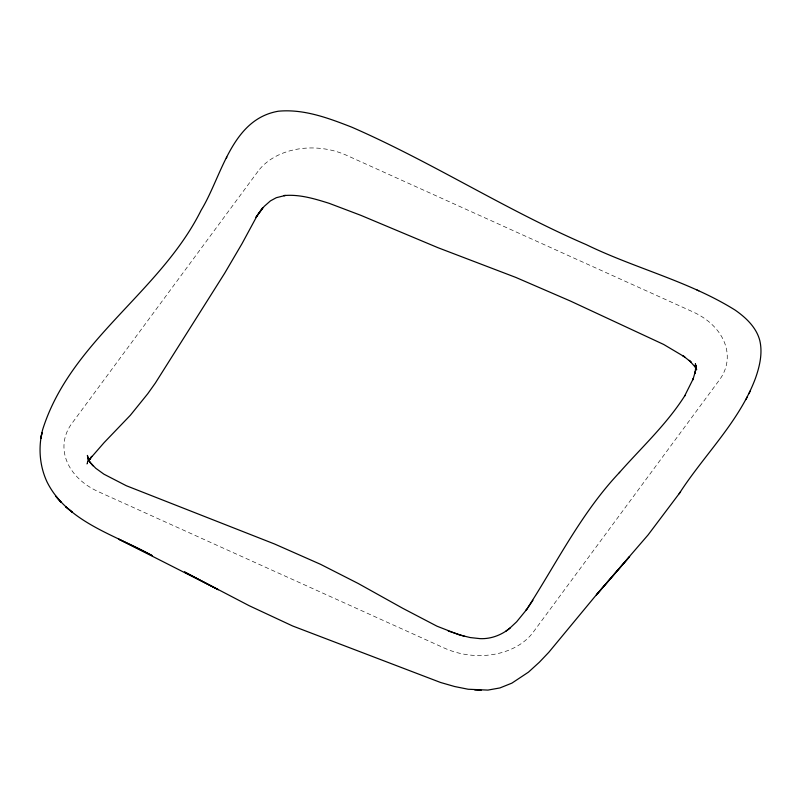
<?xml version="1.0" encoding="UTF-8"?>
<svg xmlns="http://www.w3.org/2000/svg" width="801" height="801" viewBox="0 0 801 801"><rect width="100%" height="100%" fill="white"/><g stroke="black" fill="none" stroke-linecap="round" stroke-linejoin="round"><path stroke-width="0.6" stroke-dasharray="4 3" d="M87.77 459.113L86.708 465.181L87.76 461.716L86.728 464.65L87.489 462.878M88.38 461.076L86.969 463.839L87.99 461.997M257.992 171.344L71.77 423.589A65.662 49.251 6.1 0 0 98.423 491.704L444.505 648.149A65.662 49.251 6.1 0 0 533.226 632.179L719.438 379.944A65.662 49.251 6.1 0 0 692.795 311.819L346.713 155.374A65.662 49.251 6.1 0 0 257.992 171.344"/><path stroke-width="1.2" d="M679.108 493.806C703.919 455.088 739.153 421.987 755.483 378.222C759.698 366.227 762.762 353.121 759.779 340.455C756.334 327.339 745.851 317.566 735.078 310.057C688.9 281.211 634.913 268.365 586.202 244.605C505.821 209.972 431.949 162.152 351.789 127.179C328.48 118.107 303.799 108.786 278.347 111.219C231.359 119.299 222.017 175.99 201.141 210.222C160.47 292.095 70.638 340.665 42.663 429.606C38.128 446.928 39.449 465.721 47.069 481.992C67.214 522.402 115.985 535.208 152.32 555.684L118.698 539.173L218.323 589.716L184.49 571.944L249.241 605.736L292.605 625.971L440.6 682.492L454.648 686.527L468.185 689.25L487.929 690.092L499.904 687.939L511.889 683.133L528.48 672.129L539.373 662.217L548.765 652.344L594.712 596.825L629.646 556.565L596.304 594.913L648.069 534.948L680.6 491.754M748.895 393.742L750.497 390.618M745.931 399.599L747.483 396.535M226.313 158.157L226.873 157.146M89.141 460.134L91.785 456.34L88.661 460.785M509.506 628.465L516.635 621.806L526.607 609.581L526.147 610.252C556.264 563.834 580.985 513.291 619.293 472.7L619.624 472.34M526.147 610.252L532.935 600.269M88.581 460.915L90.403 458.252M89.962 458.873L104.1 442.633L130.343 415.288L147.714 393.792L155.294 383.138L224.65 273.261L241.992 243.714L257.401 215.229L262.608 207.89L255.99 217.301L264.1 206.468L270.438 200.881L276.315 197.697L285.356 195.444L283.834 195.594C299.324 194.092 314.543 198.738 329.151 203.324L360.8 215.319L438.077 247.739L515.834 277.426L570.262 300.976L663.689 344.46L684.795 356.986L682.883 355.684L691.093 362.102L689.2 360.36L696.189 368.14L694.617 365.616L696.53 369.051L695.218 366.227L696.63 369.732L695.608 366.648L696.129 368.44M619.293 472.7C641.611 447.379 666.863 424.15 684.995 395.424L684.655 395.954L693.466 378.302L692.875 379.834L695.338 371.484L694.968 373.546L695.969 365.576L695.979 370.112M505.761 631.258L509.937 628.154C501.616 635.053 490.913 639.138 480.039 638.637L470.207 637.556L459.313 634.913L436.986 626.192L402.803 608.329L358.137 583.448L320.5 564.294L274.513 543.979L126.318 485.736L103.93 474.182L95.699 468.225L89.792 462.027L93.006 465.812L92.445 465.161M474.763 690.001L481.161 690.302M464.85 636.415L448.28 631.048M697.02 290.062L698.772 290.793M90.393 462.728L88.42 459.564L88.881 460.525L87.409 455.419L87.93 458.673L87.619 457.321M696.349 369.161L695.398 363.724L695.939 369.341M41.492 435.183L40.931 438.347L41.942 432.77L41.492 435.183M72.15 512.079L65.722 506.753L72.15 512.079M59.815 500.825L55.8 496.23L61.176 502.387L59.815 500.825"/></g></svg>
